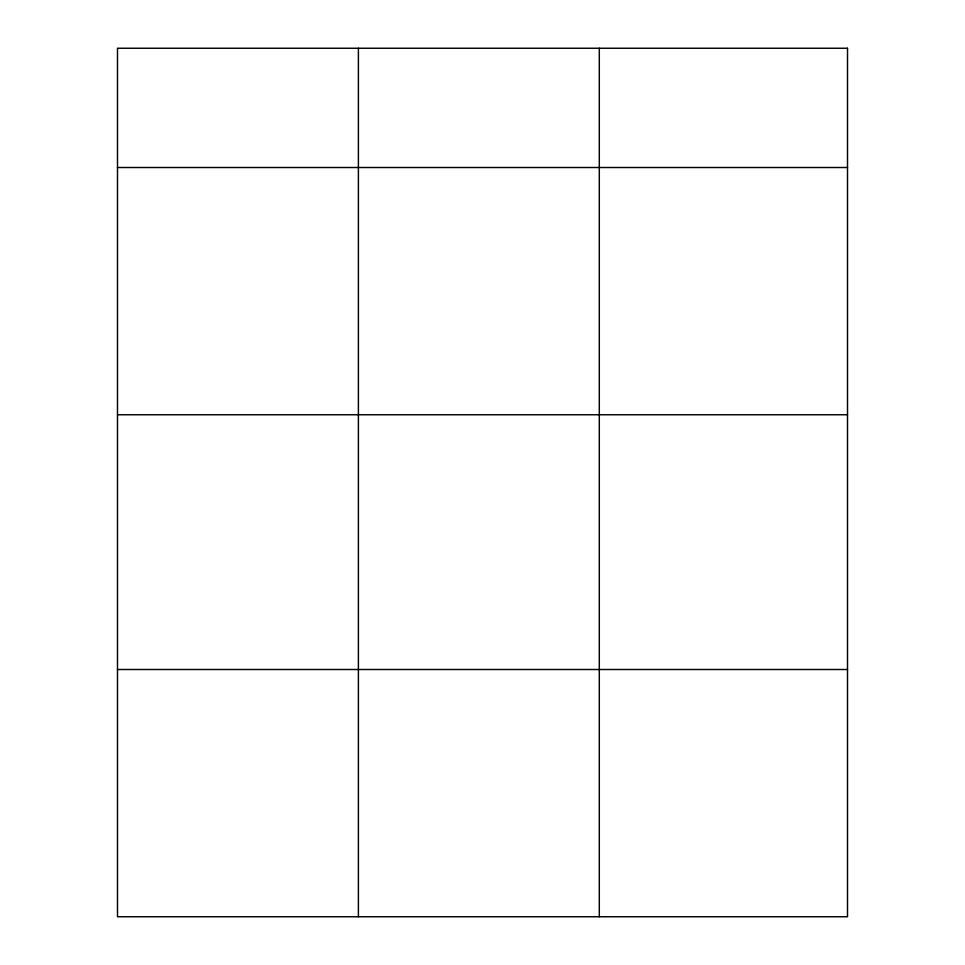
<?xml version="1.0" encoding="UTF-8"?>
<svg xmlns="http://www.w3.org/2000/svg" width="965" height="965" viewBox="0 0 965 965"><rect width="100%" height="100%" fill="white"/><g stroke="black" fill="none" stroke-linecap="round" stroke-linejoin="round"><path stroke-width="1.45" d="M117.489 167.512L847.511 167.512M117.489 414.757L847.511 414.757M117.489 669.505L847.511 669.505M599.301 48.25L599.301 916.75M358.401 48.25L358.401 916.75M847.511 48.25L117.489 48.25L117.489 916.75L847.511 916.75L847.511 48.25"/></g></svg>
